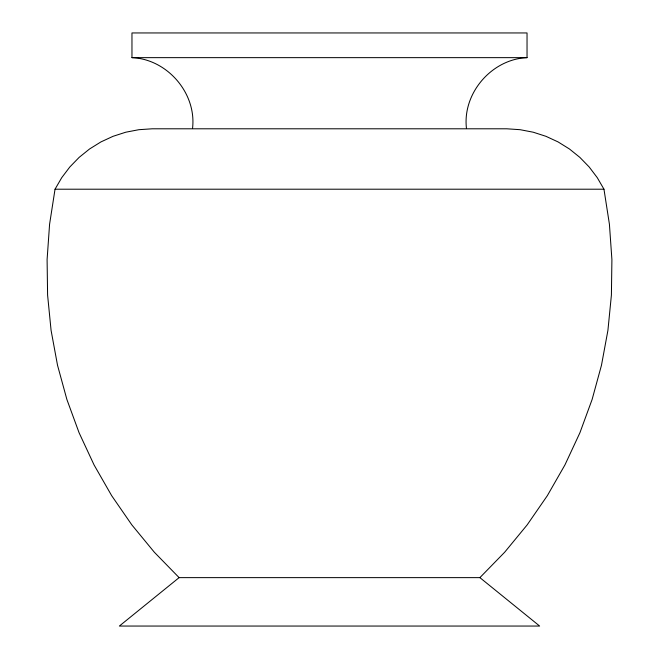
<?xml version="1.0" encoding="UTF-8"?>
<svg xmlns="http://www.w3.org/2000/svg" width="659" height="659" viewBox="0 0 659 659"><rect width="100%" height="100%" fill="white"/><g stroke="black" fill="none" stroke-linecap="round" stroke-linejoin="round"><path stroke-width="0.99" d="M192.535 128.464C196.744 93.281 167.304 59.129 131.965 57.646L131.965 32.95L527.035 32.95L527.035 57.646C491.696 59.129 462.256 93.281 466.465 128.464M479.892 577.63L504.654 552.242L527.184 524.861L547.332 495.675L564.952 464.9L579.92 432.749L592.12 399.453L601.478 365.243L607.919 330.373L611.404 295.084L611.906 259.621L609.418 224.249L603.965 189.207L597.252 177.642L589.179 166.982L579.862 157.386L569.45 148.992L558.091 141.932L545.957 136.314L533.23 132.212L520.091 129.691L506.746 128.793L152.254 128.793L138.909 129.691L125.77 132.212L113.043 136.314L100.909 141.932L89.55 148.992L79.138 157.386L69.821 166.982L61.748 177.642L55.035 189.207L49.582 224.249L47.094 259.621L47.596 295.084L51.081 330.373L57.522 365.243L66.88 399.453L79.08 432.749L94.048 464.9L111.668 495.675L131.816 524.861L154.346 552.242L179.108 577.63L479.892 577.63L539.639 626.05L119.361 626.05L179.108 577.63M131.965 57.646L527.035 57.646M55.035 189.207L603.965 189.207"/></g></svg>
